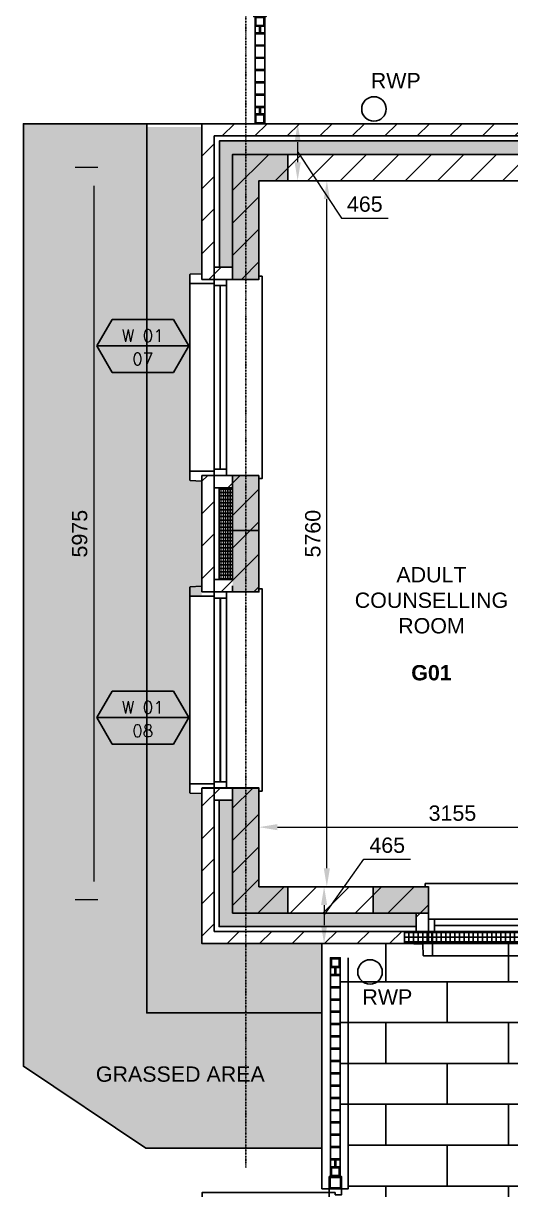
# Model space of a CAD drawing. Header units: inches. Extents: x -48459 to 205009, y 10398 to 54474.
# Drawn here: x -1457 to 2517, y 23970 to 33486 of the extents above; entities that cross this region are included whole.
import ezdxf
from ezdxf.enums import TextEntityAlignment as Align

# ---------------------------------------------------------------- set-up
doc = ezdxf.new("R2010")
doc.units = ezdxf.units.IN
doc.header["$MEASUREMENT"] = 0
doc.linetypes.add('DASHDOT2', pattern=[0.5, 0.25, -0.125, 0, -0.125])
for name, color, linetype in [('AR-DOOR', 8, 'Continuous'), ('AR-ELEV-5', 8, 'Continuous'), ('AR-GRID-LINE', 8, 'DASHDOT2'), ('AR-Hat', 8, 'Continuous'), ('AR-HATCH', 8, 'Continuous'), ('AR-LEVEL-ACCESS', 8, 'Continuous'), ('AR-PROJECT-DIMS', 8, 'Continuous'), ('AR-PS-TEXT', 7, 'Continuous'), ('AR-RAILING', 8, 'Continuous'), ('AR-RAINWATER', 8, 'Continuous'), ('AR-ROOM-TEXT', 8, 'Continuous'), ('AR-Symb', 4, 'Continuous'), ('AR-WALL-EXT', 4, 'Continuous'), ('AR-WIND-FRAM', 4, 'Continuous'), ('AR-WIND-SILL', 8, 'Continuous'), ('ARQ-Pavment HATCH', 9, 'Continuous'), ('QSS ELEVATION 4', 8, 'Continuous')]:
    doc.layers.add(name, color=color, linetype=linetype)
doc.layers.add('AR-GRAVEL', color=252, linetype='Continuous', true_color=0x696969)
doc.styles.add('3MM', font='arial.ttf', dxfattribs={"height": 2.5})
doc.styles.add('MS_1.100_5.0mm', font='arial.ttf', dxfattribs={"height": 500})
doc.styles.add('MS_1.50_2.5mm', font='arial.ttf', dxfattribs={"height": 125})
doc.styles.add('roman S', font='romans.shx')
doc.dimstyles.new('MS_1.50_2.5mm', dxfattribs={"dimtxt": 125, "dimasz": 150, "dimexe": 150, "dimexo": 100, "dimgap": 50, "dimtad": 1, "dimtoh": 1, "dimdec": 0, "dimdsep": 46, "dimtxsty": 'MS_1.50_2.5mm', "dimcen": 150, "dimclre": 256, "dimclrt": 4, "dimadec": 0, "dimazin": 0, "dimtfac": 1, "dimtdec": 0, "dimtix": 1, "dimtmove": 2, "dimatfit": 2, "dimfxl": 1, "dimlwd": 18, "dimlwe": 18, "dimarcsym": 0})
pattern_1 = [(45, (0, 32667.44), (-132.5825, 132.5825), [])]
pattern_2 = [(0, (0, 32667.435), (0, 28.125), []), (0, (0, 32676.81), (0, 28.125), [9.375, -9.375]), (0, (0, 32686.185), (0, 28.125), [9.375, -9.375])]

# ---------------------------------------------------------------- blocks, each defined once
blk = doc.blocks.new('Door1135')
for p, q in [((30, 100), (30, 50)), ((1105, 100), (1105, 50)), ((50, 50), (30, 50)), ((1085, 50), (1105, 50))]:
    blk.add_line(p, q)
blk.add_lwpolyline([(30, 100), (80, 100), (80, 1135), (30, 1135)], close=True)
for points in [[(30, 100), (0, 100), (0, 0), (50, 0), (50, 50)], [(1105, 100), (1135, 100), (1135, 0), (1085, 0), (1085, 50)]]:
    blk.add_lwpolyline(points)
blk.add_arc((55.8, 86), 1049.3, 0.76324, 88.6805)
blk = doc.blocks.new('*D174')
at = {"layer": 'AR-PROJECT-DIMS', "lineweight": 18, "transparency": 16777216}
for p, q in [((-850.4, 32309.9), (-1033.3, 32309.9)), ((-850.4, 26334.9), (-1033.3, 26334.9))]:
    blk.add_line(p, q, dxfattribs=at)
at = {"layer": 'AR-PROJECT-DIMS', "color": 0, "lineweight": 18, "transparency": 16777216}
blk.add_line((-883.3, 32159.9), (-883.3, 26484.9), dxfattribs=at)
at = {"layer": 'AR-PROJECT-DIMS', "color": 0, "transparency": 16777216}
for points in [[(-908.3, 32159.9), (-858.3, 32159.9), (-883.3, 32309.9)], [(-908.3, 26484.9), (-858.3, 26484.9), (-883.3, 26334.9)]]:
    blk.add_solid(points, dxfattribs=at)
at = {"layer": 'Defpoints', "color": 0, "transparency": 16777216}
for p in [(-750.4, 32309.9), (-883.3, 26334.9), (-750.4, 26334.9)]:
    blk.add_point(p, dxfattribs=at)
at = {"layer": 'AR-PROJECT-DIMS', "color": 4, "transparency": 16777216, "insert": (-997.1, 29322.4), "char_height": 125, "attachment_point": 5, "rotation": 90, "style": 'MS_1.50_2.5mm'}
blk.add_mtext('5975', dxfattribs=at)
blk = doc.blocks.new('*D190')
at = {"layer": 'AR-PROJECT-DIMS', "lineweight": 18, "transparency": 16777216}
for p, q in [((465, 26995), (465, 27077.7)), ((3620, 26995), (3620, 27077.7))]:
    blk.add_line(p, q, dxfattribs=at)
at = {"layer": 'AR-PROJECT-DIMS', "color": 0, "lineweight": 18, "transparency": 16777216}
blk.add_line((615, 26927.7), (3470, 26927.7), dxfattribs=at)
at = {"layer": 'AR-PROJECT-DIMS', "color": 0, "transparency": 16777216}
for points in [[(615, 26952.7), (615, 26902.7), (465, 26927.7)], [(3470, 26952.7), (3470, 26902.7), (3620, 26927.7)]]:
    blk.add_solid(points, dxfattribs=at)
at = {"layer": 'Defpoints', "color": 0, "transparency": 16777216}
for p in [(465, 26895), (3620, 26927.7), (3620, 26895)]:
    blk.add_point(p, dxfattribs=at)
at = {"layer": 'AR-PROJECT-DIMS', "color": 4, "transparency": 16777216, "insert": (2042.5, 27041.6), "char_height": 125, "attachment_point": 5, "style": 'MS_1.50_2.5mm'}
blk.add_mtext('3155', dxfattribs=at)
blk = doc.blocks.new('*D199')
at = {"layer": 'AR-PROJECT-DIMS', "lineweight": 18, "transparency": 16777216}
for p, q in [((1055.6, 32202.4), (868.3, 32202.4)), ((1055.6, 26442.4), (868.3, 26442.4))]:
    blk.add_line(p, q, dxfattribs=at)
at = {"layer": 'AR-PROJECT-DIMS', "color": 0, "lineweight": 18, "transparency": 16777216}
blk.add_line((1018.3, 26592.4), (1018.3, 32052.4), dxfattribs=at)
at = {"layer": 'AR-PROJECT-DIMS', "color": 0, "transparency": 16777216}
for points in [[(993.3, 32052.4), (1043.3, 32052.4), (1018.3, 32202.4)], [(993.3, 26592.4), (1043.3, 26592.4), (1018.3, 26442.4)]]:
    blk.add_solid(points, dxfattribs=at)
at = {"layer": 'Defpoints', "color": 0, "transparency": 16777216}
for p in [(1018.3, 32202.4), (1155.6, 32202.4), (1155.6, 26442.4)]:
    blk.add_point(p, dxfattribs=at)
at = {"layer": 'AR-PROJECT-DIMS', "color": 4, "transparency": 16777216, "insert": (904.4, 29322.4), "char_height": 125, "attachment_point": 5, "rotation": 90, "style": 'MS_1.50_2.5mm'}
blk.add_mtext('5760', dxfattribs=at)
blk = doc.blocks.new('*D200')
at = {"layer": 'AR-PROJECT-DIMS', "lineweight": 18, "transparency": 16777216}
for p, q in [((880.4, 32667.4), (930.4, 32667.4)), ((958.7, 32202.4), (630.4, 32202.4))]:
    blk.add_line(p, q, dxfattribs=at)
at = {"layer": 'AR-PROJECT-DIMS', "color": 0, "lineweight": 18, "transparency": 16777216}
for p, q in [((780.4, 32352.4), (780.4, 32517.4)), ((780.4, 32434.9), (1136.8, 31897)), ((1136.8, 31897), (1519, 31897))]:
    blk.add_line(p, q, dxfattribs=at)
at = {"layer": 'AR-PROJECT-DIMS', "color": 0, "transparency": 16777216}
for points in [[(755.4, 32517.4), (805.4, 32517.4), (780.4, 32667.4)], [(755.4, 32352.4), (805.4, 32352.4), (780.4, 32202.4)]]:
    blk.add_solid(points, dxfattribs=at)
at = {"layer": 'Defpoints', "color": 0, "transparency": 16777216}
for p in [(780.4, 32667.4), (780.4, 32667.4), (1058.7, 32202.4)]:
    blk.add_point(p, dxfattribs=at)
at = {"layer": 'AR-PROJECT-DIMS', "color": 4, "transparency": 16777216, "insert": (1327.9, 32010.8), "char_height": 125, "attachment_point": 5, "style": 'MS_1.50_2.5mm'}
blk.add_mtext('465', dxfattribs=at)
blk = doc.blocks.new('*D201')
at = {"layer": 'AR-PROJECT-DIMS', "color": 0, "lineweight": 18, "transparency": 16777216}
for p, q in [((995.8, 26209.9), (1319.6, 26666.2)), ((1319.6, 26666.2), (1701.7, 26666.2)), ((995.8, 26292.4), (995.8, 26127.4))]:
    blk.add_line(p, q, dxfattribs=at)
at = {"layer": 'AR-PROJECT-DIMS', "lineweight": 18, "transparency": 16777216}
for p, q in [((1095.8, 26442.4), (1145.8, 26442.4)), ((1021.4, 25977.4), (1145.8, 25977.4))]:
    blk.add_line(p, q, dxfattribs=at)
at = {"layer": 'AR-PROJECT-DIMS', "color": 0, "transparency": 16777216}
for points in [[(970.8, 26292.4), (1020.8, 26292.4), (995.8, 26442.4)], [(970.8, 26127.4), (1020.8, 26127.4), (995.8, 25977.4)]]:
    blk.add_solid(points, dxfattribs=at)
at = {"layer": 'Defpoints', "color": 0, "transparency": 16777216}
for p in [(995.8, 26442.4), (921.4, 25977.4), (995.8, 25977.4)]:
    blk.add_point(p, dxfattribs=at)
at = {"layer": 'AR-PROJECT-DIMS', "color": 4, "transparency": 16777216, "insert": (1510.7, 26780), "char_height": 125, "attachment_point": 5, "style": 'MS_1.50_2.5mm'}
blk.add_mtext('465', dxfattribs=at)
blk = doc.blocks.new('window tag')
at = {"linetype": 'Continuous'}
for p, q in [((0, 0), (2.5, 4.33)), ((2.5, 4.33), (12.5, 4.33)), ((15, 0), (12.5, 4.33)), ((0, 0), (15, 0)), ((0, 0), (2.5, -4.33)), ((15, 0), (12.5, -4.33)), ((2.5, -4.33), (12.5, -4.33))]:
    blk.add_line(p, q, dxfattribs=at)
at = {"style": 'roman S'}
for tag, p in [('W-000', (7.5, 0.69)), ('0000', (7.5, -3.15))]:
    blk.add_attdef(tag, text='', height=2, dxfattribs=at).set_placement(p, align=Align.CENTER)
blk = doc.blocks.new('EXT GATE 1200')
for p, q in [((30, 100), (30, 50)), ((1270, 100), (1270, 50)), ((50, 50), (30, 50)), ((1250, 50), (1270, 50))]:
    blk.add_line(p, q)
blk.add_lwpolyline([(30, 100), (80, 100), (73.3, 1289.2), (23.3, 1289.2)], close=True)
for points in [[(30, 100), (0, 100), (0, 0), (50, 0), (50, 50)], [(1270, 100), (1300, 100), (1300, 0), (1250, 0), (1250, 50)]]:
    blk.add_lwpolyline(points)
blk.add_arc((30, 50), 1240, 360, 87.99695)
blk = doc.blocks.new('A$C436d26f4')
at = {"layer": 'AR-RAILING'}
for p, q in [((1200.5, 3170), (1200.5, 2455)), ((1280.5, 2455), (1280.5, 3170))]:
    blk.add_line(p, q, dxfattribs=at)
for points in [[(1200.5, 3170), (1280.5, 3170), (1280.5, 3250), (1200.5, 3250)], [(1208.5, 3178), (1272.5, 3178), (1272.5, 3242), (1208.5, 3242)], [(1244.5, 3118), (1244.5, 3170), (1236.5, 3170), (1236.5, 3118)], [(1200.5, 3110), (1280.5, 3110), (1280.5, 3118), (1200.5, 3118)], [(1200.5, 3009.5), (1280.5, 3009.5), (1280.5, 3017.5), (1200.5, 3017.5)], [(1200.5, 2909), (1280.5, 2909), (1280.5, 2917), (1200.5, 2917)], [(1200.5, 2808.5), (1280.5, 2808.5), (1280.5, 2816.5), (1200.5, 2816.5)], [(1200.5, 2708), (1280.5, 2708), (1280.5, 2716), (1200.5, 2716)], [(1200.5, 2607.5), (1280.5, 2607.5), (1280.5, 2615.5), (1200.5, 2615.5)], [(1200.5, 2507), (1280.5, 2507), (1280.5, 2515), (1200.5, 2515)], [(1244.5, 2455), (1244.5, 2507), (1236.5, 2507), (1236.5, 2455)], [(1200.5, 2375), (1280.5, 2375), (1280.5, 2455), (1200.5, 2455)], [(1208.5, 2383), (1272.5, 2383), (1272.5, 2447), (1208.5, 2447)], [(1190.5, 2275), (1290.5, 2275), (1290.5, 2375), (1190.5, 2375)], [(1198.5, 2283), (1282.5, 2283), (1282.5, 2367), (1198.5, 2367)], [(1200.5, 875), (1280.5, 875), (1280.5, 795), (1200.5, 795)], [(1244.5, 742.2), (1244.5, 795), (1236.5, 795), (1236.5, 742.2)], [(1200.5, 734.2), (1280.5, 734.2), (1280.5, 742.2), (1200.5, 742.2)], [(1200.5, 634.5), (1280.5, 634.5), (1280.5, 642.5), (1200.5, 642.5)], [(1200.5, 534), (1280.5, 534), (1280.5, 542), (1200.5, 542)], [(1200.5, 433.5), (1280.5, 433.5), (1280.5, 441.5), (1200.5, 441.5)], [(1200.5, 333), (1280.5, 333), (1280.5, 341), (1200.5, 341)], [(1200.5, 232.5), (1280.5, 232.5), (1280.5, 240.5), (1200.5, 240.5)], [(1200.5, 132), (1280.5, 132), (1280.5, 140), (1200.5, 140)], [(1244.5, 80), (1244.5, 132), (1236.5, 132), (1236.5, 80)], [(1200.5, 80), (1280.5, 80), (1280.5, 0), (1200.5, 0)]]:
    blk.add_lwpolyline(points, close=True, dxfattribs=at)
for points in [[(1200.5, 80), (1200.5, 795)], [(1280.5, 80), (1280.5, 795)]]:
    blk.add_lwpolyline(points, dxfattribs=at)
at = {"layer": 'AR-RAINWATER'}
for points in [[(1190.5, 975), (1290.5, 975), (1290.5, 875), (1190.5, 875)], [(1198.5, 967), (1282.5, 967), (1282.5, 883), (1198.5, 883)], [(1208.5, 867), (1272.5, 867), (1272.5, 803), (1208.5, 803)], [(1208.5, 72), (1272.5, 72), (1272.5, 8), (1208.5, 8)]]:
    blk.add_lwpolyline(points, close=True, dxfattribs=at)
at = {"layer": 'AR-DOOR', "xscale": -1, "rotation": 90}
blk.add_blockref('EXT GATE 1200', (1290, 2275), dxfattribs=at)
blk = doc.blocks.new('A$Cdd67f439')
at = {"layer": 'AR-WALL-EXT'}
for p, q in [((24.6, 1718.3), (489.8, 1718.3)), ((24.6, 118.3), (489.5, 118.3))]:
    blk.add_line(p, q, dxfattribs=at)
at = {"layer": 'AR-WIND-FRAM'}
for points in [[(390.4, 1718.3), (390.4, 1668.3), (290.4, 1668.3), (290.4, 1718.3)], [(390.4, 168.3), (390.4, 118.3), (290.4, 118.3), (290.4, 168.3)]]:
    blk.add_lwpolyline(points, close=True, dxfattribs=at)
at = {"layer": 'AR-WIND-SILL'}
for p, q in [((290.4, 118.3), (290.4, 1668.3)), ((340.4, 1668.3), (340.4, 168.3)), ((390.4, 118.3), (390.4, 1668.3))]:
    blk.add_line(p, q, dxfattribs=at)
for points in [[(25, 93.3), (0, 93.3), (0, 1743.3), (25, 1743.3)], [(587.8, 150.2), (587.8, 1686.5)]]:
    blk.add_lwpolyline(points, dxfattribs=at)
at = {"layer": 'QSS ELEVATION 4'}
for points in [[(376.7, 1716.5), (376.7, 1718.3), (383.6, 1718.3, -0.414214), (390.4, 1711.5), (390.4, 1686.5, 0.414214), (393.6, 1683.3), (584.6, 1683.3, 0.414214), (587.8, 1686.5), (587.8, 1756.7, 0.414214), (584.6, 1759.9), (496.6, 1763.9, -0.414214), (489.8, 1770.7), (489.8, 1836.7), (491.6, 1836.7)], [(376.7, 120.1), (376.7, 118.3), (383.6, 118.3, 0.414214), (390.4, 125.1), (390.4, 150.2, -0.414214), (393.6, 153.4), (584.6, 153.4, -0.414214), (587.8, 150.2), (587.8, 80, -0.414214), (584.6, 76.8), (496.6, 72.8, 0.414214), (489.8, 66), (489.8, 0), (491.6, 0)]]:
    blk.add_lwpolyline(points, format="xyb", dxfattribs=at)

msp = doc.modelspace()

# ---------------------------------------------------------------- hatches: boundary and pattern name
at = {"layer": 'AR-GRAVEL', "transparency": 33554559}
h = msp.add_hatch(dxfattribs=at)
h.set_pattern_fill('DOTS', color=8, scale=400)
h.set_pattern_definition([(0, (0, 32667.435), (12.5, 25), [0, -25])])
edge = h.paths.add_edge_path()
edge.add_line((-2.6, 29745.4), (-95, 29755.9))
edge.add_line((-95, 29755.9), (-98.2, 29759.1))
edge.add_line((-98.2, 29759.1), (-98.2, 31435.8))
edge.add_line((-98.2, 31435.8), (-3.8, 31449.3))
edge.add_line((-3.8, 31449.3), (-4.6, 32639.9))
edge.add_line((-4.6, 32639.9), (-450, 32639.9))
edge.add_line((-450, 32639.9), (-450.3, 25412.4))
edge.add_line((-450.3, 25412.4), (977.5, 25412.4))
edge.add_line((977.5, 25412.4), (977.5, 25977.4))
edge.add_line((977.5, 25977.4), (0, 25977.4))
edge.add_line((0, 25977.4), (-0.9, 27201.6))
edge.add_line((-0.9, 27201.6), (-95.1, 27205.9))
edge.add_arc((-95.1, 27209.1), 3.2, 180, 270, ccw=False)
edge.add_line((-98.3, 27209.1), (-98.3, 27279.3))
edge.add_arc((-95.1, 27279.3), 3.2, 90, 180, ccw=False)
edge.add_line((-95.1, 27282.5), (-98.3, 27282.5))
edge.add_line((-98.3, 27282.5), (-98.3, 28812.3))
edge.add_line((-98.3, 28812.3), (-2, 28812.3))
edge.add_line((-2, 28812.3), (-2.6, 29745.4))
at = {"layer": 'AR-Hat', "true_color": 0xb8ffb8, "transparency": 33554687}
h = msp.add_hatch(dxfattribs=at)
h.set_pattern_fill('AR-SAND', color=71, scale=100)
h.set_pattern_definition([(37.5, (0, 32667.44), (-6.2993, 192.6824), [0, -152, 0, -170, 0, -162.5]), (7.5, (0, 32667.44), (176.978, 282.2146), [0, -82, 0, -137, 0, -52.5]), (327.5, (-123, 32667.44), (311.4142, 0.566), [0, -50, 0, -180, 0, -235]), (317.5, (-123, 32667.44), (300.613, 87.7676), [0, -25, 0, -118, 0, -135])])
h.paths.add_polyline_path([(-450.9, 32667.4), (-1456.9, 32667.4), (-1456.9, 24977.4), (-456.9, 24309.9), (977.5, 24309.9), (977.5, 25412.4), (-450.2, 25412.4)])
at = {"layer": 'AR-Hat', "transparency": 33554687}
h = msp.add_hatch(dxfattribs=at)
h.set_pattern_fill('ANSI31', color=256, scale=1500)
h.set_pattern_definition(pattern_1)
h.paths.add_polyline_path([(100, 32309.9), (0, 32309.9), (0, 31397.4), (100, 31397.4)])
h.paths.add_polyline_path([(100, 32567.4), (357.5, 32567.4), (357.5, 32667.4), (0, 32667.4), (0, 32309.9), (100, 32309.9)])
h.paths.add_polyline_path([(5571.2, 32667.4), (357.5, 32667.4), (357.5, 32567.4), (5571.2, 32567.4)])
h.paths.add_polyline_path([(5571.2, 32567.4), (5471.2, 32567.4), (5471.2, 32417.4), (5571.2, 32484.9)])
h.paths.add_polyline_path([(5571.2, 32309.9), (357.5, 32309.9), (357.5, 31397.4), (465, 31397.4), (465, 32202.4), (3620, 32202.4), (3835, 32202.4), (5571.2, 32202.4)])
h.paths.add_polyline_path([(5571.2, 32417.4), (3615, 32417.4), (357.5, 32417.4), (357.5, 32309.9), (5571.2, 32309.9)])
h.paths.add_polyline_path([(357.5, 32309.9), (250, 32309.9), (250, 31397.4), (357.5, 31397.4)])
h.paths.add_polyline_path([(250, 31497.4), (100, 31497.4), (100, 31397.4), (250, 31397.4)])
h = msp.add_hatch(color=254, dxfattribs=at)
h.dxf.hatch_style = 1
h.paths.add_polyline_path([(700, 32417.4), (357.5, 32417.4), (357.5, 32309.9), (700, 32309.9)])
h.paths.add_polyline_path([(357.5, 32417.4), (250, 32417.4), (250, 32309.9), (357.5, 32309.9)])
h.paths.add_polyline_path([(357.5, 32309.9), (250, 32309.9), (250, 31397.4), (357.5, 31397.4)])
h.paths.add_polyline_path([(700, 32309.9), (357.5, 32309.9), (357.5, 31397.4), (465, 31397.4), (465, 32202.4), (465, 32202.4), (700, 32202.4)])
h = msp.add_hatch(dxfattribs=at)
h.set_pattern_fill('ANSI31', color=256, scale=1500)
h.set_pattern_definition(pattern_1)
h.paths.add_polyline_path([(100, 29797.4), (0, 29797.4), (0, 28847.4), (100, 28847.4)])
h.paths.add_polyline_path([(250, 29797.4), (100, 29797.4), (100, 29697.4), (250, 29697.4)])
h.paths.add_polyline_path([(357.5, 29797.4), (250, 29797.4), (250, 28847.4), (357.5, 28847.4)])
h.paths.add_polyline_path([(465, 29797.4), (357.5, 29797.4), (357.5, 28847.4), (465, 28847.4)])
h.paths.add_polyline_path([(250, 28947.4), (100, 28947.4), (100, 28847.4), (250, 28847.4)])
h = msp.add_hatch(color=254, dxfattribs=at)
h.dxf.hatch_style = 1
h.paths.add_polyline_path([(357.5, 29797.4), (357.5, 29347.4), (465, 29347.4), (465, 29797.4)])
h.paths.add_polyline_path([(250, 29797.4), (250, 29347.4), (357.5, 29347.4), (357.5, 29797.4)])
h = msp.add_hatch(color=254, dxfattribs=at)
h.dxf.hatch_style = 1
h.paths.add_polyline_path([(357.5, 29347.4), (357.5, 28847.4), (465, 28847.4), (465, 29347.4)])
h.paths.add_polyline_path([(250, 29347.4), (250, 28847.4), (357.5, 28847.4), (357.5, 29347.4)])
h = msp.add_hatch(dxfattribs=at)
h.set_pattern_fill('ANSI31', color=256, scale=1500)
h.set_pattern_definition(pattern_1)
h.paths.add_polyline_path([(465, 27247.4), (357.5, 27247.4), (357.5, 26334.9), (1846.2, 26334.9), (1846.2, 26442.4), (465, 26442.4)])
h.paths.add_polyline_path([(357.5, 27247.4), (250, 27247.4), (250, 26334.9), (357.5, 26334.9)])
h.paths.add_polyline_path([(250, 27247.4), (100, 27247.4), (100, 27147.4), (250, 27147.4)])
h.paths.add_polyline_path([(100, 27247.4), (0, 27247.4), (0, 26334.9), (100, 26334.9)])
h.paths.add_polyline_path([(1846.2, 26334.9), (357.5, 26334.9), (357.5, 26227.4), (1846.2, 26227.4)])
h.paths.add_polyline_path([(357.5, 26334.9), (250, 26334.9), (250, 26227.4), (357.5, 26227.4)], flags=17)
h.paths.add_polyline_path([(100, 26334.9), (0, 26334.9), (0, 25977.4), (357.5, 25977.4), (357.5, 26077.4), (100, 26077.4)])
h.paths.add_polyline_path([(1758.7, 26077.4), (357.5, 26077.4), (357.5, 25977.4), (1758.7, 25977.4)])
h.paths.add_polyline_path([(1846.2, 26177.4), (1846.2, 26227.4), (1746.2, 26227.4), (1746.2, 26077.4), (1846.2, 26076.7)])
h = msp.add_hatch(color=254, dxfattribs=at)
h.dxf.hatch_style = 1
h.paths.add_polyline_path([(700, 26227.4), (357.5, 26227.4), (357.5, 26334.9), (700, 26334.9)])
h.paths.add_polyline_path([(357.5, 26227.4), (250, 26227.4), (250, 26334.9), (357.5, 26334.9)])
h.paths.add_polyline_path([(357.5, 26334.9), (250, 26334.9), (250, 27247.4), (357.5, 27247.4)])
h.paths.add_polyline_path([(700, 26334.9), (357.5, 26334.9), (357.5, 27247.4), (465, 27247.4), (465, 26442.4), (465, 26442.4), (700, 26442.4)])
h = msp.add_hatch(color=254, dxfattribs=at)
h.dxf.hatch_style = 1
h.paths.add_polyline_path([(1846.2, 26334.9), (1396.2, 26334.9), (1396.2, 26227.4), (1846.2, 26227.4)])
h.paths.add_polyline_path([(1846.2, 26442.4), (1396.2, 26442.4), (1396.2, 26334.9), (1846.2, 26334.9)])
h = msp.add_hatch(dxfattribs=at)
h.set_pattern_fill('AR-BRSTD', color=8, scale=125)
h.set_pattern_definition([(0, (0, 32667.44), (0, 333.375), []), (90, (0, 32667.44), (-500, 333.375), [333.375, -333.375])])
h.paths.add_polyline_path([(8875, 25977.4), (1192.5, 25977.4), (1192.5, 25762.4), (1135, 25762.4), (1135, 24627.4), (1195.3, 24627.4), (1193.3, 23977.4), (1085.2, 23977.4), (1085.7, 22842.4), (1193.3, 22842.4), (1192.3, 22493.7), (2143.4, 22495), (7922.7, 22394.6), (8872.7, 22394.6)])
at = {"layer": 'AR-HATCH', "transparency": 33554559}
h = msp.add_hatch(dxfattribs=at)
h.set_pattern_fill('INSUL', color=254, scale=75)
h.set_pattern_definition(pattern_2)
h.paths.add_polyline_path([(3615, 32417.4), (3615, 32527.4), (141.8, 32527.4), (141.8, 31497.4), (250, 31497.4), (250, 32417.4)])
h.paths.add_polyline_path([(3852.3, 32527.4), (3852.3, 32417.4), (5471.2, 32417.4), (5471.2, 32527.4)])
h = msp.add_hatch(dxfattribs=at)
h.set_pattern_fill('INSUL', color=254, scale=75)
h.set_pattern_definition(pattern_2)
h.paths.add_polyline_path([(140, 28947.4), (250, 28947.4), (250, 29697.4), (140, 29697.4)])
h = msp.add_hatch(dxfattribs=at)
h.set_pattern_fill('INSUL', color=254, scale=75)
h.set_pattern_definition(pattern_2)
h.paths.add_polyline_path([(250, 27147.4), (140, 27147.4), (140, 26334.9), (250, 26334.9)])
h.paths.add_polyline_path([(357.5, 26227.4), (250, 26227.4), (250, 26227.4), (250, 26334.9), (140, 26334.9), (140, 26117.4), (357.5, 26117.4)])
h.paths.add_polyline_path([(1746.2, 26227.4), (357.5, 26227.4), (357.5, 26117.4), (1746.2, 26117.4)])
at = {"layer": 'AR-LEVEL-ACCESS', "transparency": 33554687}
h = msp.add_hatch(dxfattribs=at)
h.set_pattern_fill('NET', color=8, scale=300, angle=180)
h.set_pattern_definition([(180, (0, 32667.435), (-5e-15, -37.5), []), (270, (0, 32667.435), (37.5, -7e-15), [])])
h.paths.add_polyline_path([(3465, 25977.4), (3465, 26077.4), (1652.5, 26077.4), (1652.5, 25977.4)])

# ---------------------------------------------------------------- linework, layer by layer
at = {"color": 8}
for points in [[(977.7, 23977.4), (977.5, 25862.4)], [(977.7, 23977.4), (1193, 23977.4), (1192.5, 25862.4)]]:
    msp.add_lwpolyline(points, dxfattribs=at)
at = {"layer": 'AR-ELEV-5', "linetype": 'Continuous'}
msp.add_lwpolyline([(977.5, 24309.9), (-456.9, 24309.9), (-1456.9, 24977.4), (-1456.9, 32667.4), (0, 32667.4)], dxfattribs=at)
at = {"layer": 'AR-GRID-LINE', "ltscale": 25}
msp.add_line((357.5, 24149.8), (357.5, 36497.7), dxfattribs=at)
at = {"layer": 'AR-Hat'}
for points in [[(700, 32417.4), (250, 32417.4), (250, 31397.4), (465, 31397.4), (465, 32202.4), (700, 32202.4), (700, 32417.4)], [(465, 29797.4), (465, 29347.4), (250, 29347.4), (250, 29797.4)], [(465, 28897.4), (465, 28847.4), (250, 28847.4), (250, 28897.4)], [(700, 26227.4), (250, 26227.4), (250, 27247.4), (465, 27247.4), (465, 26442.4), (700, 26442.4), (700, 26227.4)], [(1846.2, 26227.4), (1396.2, 26227.4), (1396.2, 26442.4), (1846.2, 26442.4)]]:
    msp.add_lwpolyline(points, dxfattribs=at)
at = {"layer": 'AR-HATCH'}
for points in [[(-4.6, 32667.4), (-450, 32667.4), (-450.3, 25412.4), (977.5, 25412.4), (977.5, 25977.4), (0, 25977.4), (-0.2, 26244.8)], [(141.8, 31497.4), (141.8, 32527.4), (3615, 32527.4)], [(140, 29697.4), (140, 28947.4)], [(250, 29697.4), (250, 28947.4)], [(140, 27147.4), (140, 26117.4), (1746.2, 26117.4)], [(250, 27147.4), (250, 26227.4), (1746.2, 26227.4)]]:
    msp.add_lwpolyline(points, dxfattribs=at)
at = {"layer": 'AR-LEVEL-ACCESS'}
msp.add_lwpolyline([(2360, 26077.4), (3465, 26077.4), (3465, 25977.4), (1652.5, 25977.4), (1652.5, 26077.4)], dxfattribs=at)
at = {"layer": 'AR-RAILING'}
for p, q in [((1047.9, 25782.4), (1047.9, 24157.5)), ((1127.9, 24157.5), (1127.9, 25782.4))]:
    msp.add_line(p, q, dxfattribs=at)
for points in [[(1047.9, 25782.4), (1127.9, 25782.4), (1127.9, 25862.4), (1047.9, 25862.4)], [(1055.9, 25790.4), (1119.9, 25790.4), (1119.9, 25854.4), (1055.9, 25854.4)], [(1047.9, 25718.1), (1127.9, 25718.1), (1127.9, 25726.1), (1047.9, 25726.1)], [(1091.9, 25782.4), (1091.9, 25726.1), (1083.9, 25726.1), (1083.9, 25782.4)], [(1047.9, 25617.9), (1127.9, 25617.9), (1127.9, 25625.9), (1047.9, 25625.9)], [(1047.9, 25517.6), (1127.9, 25517.6), (1127.9, 25525.6), (1047.9, 25525.6)], [(1047.9, 25417.3), (1127.9, 25417.3), (1127.9, 25425.3), (1047.9, 25425.3)], [(1047.9, 25317), (1127.9, 25317), (1127.9, 25325), (1047.9, 25325)], [(1047.9, 25216.7), (1127.9, 25216.7), (1127.9, 25224.7), (1047.9, 25224.7)], [(1047.9, 25116.4), (1127.9, 25116.4), (1127.9, 25124.4), (1047.9, 25124.4)], [(1047.9, 25016.1), (1127.9, 25016.1), (1127.9, 25024.1), (1047.9, 25024.1)], [(1047.9, 24915.8), (1127.9, 24915.8), (1127.9, 24923.8), (1047.9, 24923.8)], [(1047.9, 24815.5), (1127.9, 24815.5), (1127.9, 24823.5), (1047.9, 24823.5)], [(1047.9, 24715.2), (1127.9, 24715.2), (1127.9, 24723.2), (1047.9, 24723.2)], [(1047.9, 24614.9), (1127.9, 24614.9), (1127.9, 24622.9), (1047.9, 24622.9)], [(1047.9, 24514.6), (1127.9, 24514.6), (1127.9, 24522.6), (1047.9, 24522.6)], [(1047.9, 24414.3), (1127.9, 24414.3), (1127.9, 24422.3), (1047.9, 24422.3)], [(1047.9, 24314.1), (1127.9, 24314.1), (1127.9, 24322.1), (1047.9, 24322.1)], [(1047.9, 24213.8), (1127.9, 24213.8), (1127.9, 24221.8), (1047.9, 24221.8)], [(1091.9, 24157.5), (1091.9, 24213.8), (1083.9, 24213.8), (1083.9, 24157.5)], [(1037.9, 23977.5), (1137.9, 23977.5), (1137.9, 24077.5), (1037.9, 24077.5)], [(1047.9, 24077.5), (1127.9, 24077.5), (1127.9, 24157.5), (1047.9, 24157.5)], [(1055.9, 24085.5), (1119.9, 24085.5), (1119.9, 24149.5), (1055.9, 24149.5)], [(1045.9, 23985.5), (1129.9, 23985.5), (1129.9, 24069.5), (1045.9, 24069.5)]]:
    msp.add_lwpolyline(points, close=True, dxfattribs=at)
at = {"layer": 'AR-WALL-EXT'}
for p, q in [((-450.3, 25412.4), (-450, 32667.4)), ((-450, 32667.4), (0, 32667.4)), ((0, 31397.4), (0, 32667.4)), ((0, 32667.4), (5571.2, 32667.4)), ((465, 32202.4), (3620, 32202.4)), ((465, 31397.4), (465, 32202.4)), ((465, 31397.4), (0, 31397.4)), ((0, 28847.4), (0, 29797.4)), ((0, 29797.4), (465, 29797.4)), ((465, 29797.4), (465, 28847.4)), ((465, 28847.4), (0, 28847.4)), ((465, 27247.4), (0, 27247.4)), ((0, 27247.4), (0, 25977.4)), ((465, 26442.4), (465, 27247.4)), ((465, 27247.4), (465, 26442.4)), ((1846.2, 26442.4), (465, 26442.4)), ((1846.2, 25977.4), (1846.2, 26442.4)), ((0, 25977.4), (1846.2, 25977.4)), ((-450.2, 25412.4), (977.4, 25412.4))]:
    msp.add_line(p, q, dxfattribs=at)
at = {"layer": 'AR-WIND-FRAM'}
for points in [[(100, 28797.4), (100, 28847.4), (200, 28847.4), (200, 28797.4)], [(100, 27247.4), (100, 27297.4), (200, 27297.4), (200, 27247.4)]]:
    msp.add_lwpolyline(points, close=True, dxfattribs=at)
at = {"layer": 'AR-WIND-SILL'}
for p, q in [((100, 31397.4), (100, 32567.4)), ((100, 32567.4), (5571.2, 32567.4)), ((3615, 32417.4), (250, 32417.4)), ((250, 32417.4), (250, 31497.4)), ((250, 31497.4), (100, 31497.4)), ((100, 28847.4), (100, 29797.4)), ((100, 29697.4), (250, 29697.4)), ((250, 29697.4), (250, 28947.4)), ((250, 28947.4), (100, 28947.4)), ((100, 28847.4), (100, 27297.4)), ((200, 28847.4), (200, 27297.4)), ((150, 27297.4), (150, 28797.4)), ((100, 27247.4), (100, 26077.4)), ((250, 26227.4), (250, 27247.4)), ((250, 27147.4), (100, 27147.4)), ((250, 26227.4), (250, 27147.4)), ((1746.2, 26227.4), (250, 26227.4)), ((1746.2, 26077.4), (1746.2, 26227.4)), ((100, 26077.4), (1846.2, 26077.4))]:
    msp.add_line(p, q, dxfattribs=at)
msp.add_lwpolyline([(465, 28872.4), (490, 28872.4), (490, 27222.4), (465, 27222.4)], dxfattribs=at)
at = {"layer": 'ARQ-Pavment HATCH'}
for centre in [(1402.5, 32787.4), (1370.3, 25746.3)]:
    msp.add_circle(centre, 100, dxfattribs=at)

# ---------------------------------------------------------------- block references
at = {"layer": 'AR-DOOR', "xscale": -1, "rotation": 90}
msp.add_blockref('Door1135', (1137.4, 23977.4), dxfattribs=at)
at = {"layer": 'AR-RAILING'}
msp.add_blockref('A$C436d26f4', (-768.1, 32666.8), dxfattribs=at)
at = {"layer": 'AR-Symb', "ltscale": 0.01, "xscale": 50, "yscale": 50, "zscale": 50}
for p, values in [((-858.1, 30854.2), {'W-000': 'W 01', '0000': '07'}), ((-858.1, 27821.4), {'W-000': 'W 01', '0000': '08'})]:
    msp.add_blockref('window tag', p, dxfattribs=at).add_auto_attribs(values)
at = {"layer": 'AR-WIND-SILL'}
for p, rotation in [((489.6, 31515.8), 180), ((489.5, 28965.8), 180), ((1727.9, 26467.1), 270)]:
    msp.add_blockref('A$Cdd67f439', p, dxfattribs=dict(at, rotation=rotation))

# ---------------------------------------------------------------- texts
at = {"layer": 'AR-PS-TEXT', "color": 4, "linetype": 'Continuous', "ltscale": 5, "insert": (-865.6, 24975.8), "char_height": 125, "width": 5178.809, "attachment_point": 1, "style": '3MM'}
msp.add_mtext('GRASSED AREA', dxfattribs=at)
at = {"layer": 'AR-ROOM-TEXT', "char_height": 125, "attachment_point": 1, "style": 'MS_1.100_5.0mm'}
for s, insert in [('\\pxqc;RWP', (233.6, 33081.4)), ('\\pxqc;ADULT\\PCOUNSELLING\\PROOM', (525.1, 29050.3)), ('\\pxqc;{\\fArial|b1|i0|c0|p34;G01}', (525.1, 28250.5)), ('\\pxqc;RWP', (165.3, 25604.9))]:
    msp.add_mtext_dynamic_manual_height_columns(s, width=2693.041, gutter_width=2500, heights=[0], dxfattribs=dict(at, insert=insert))

# ---------------------------------------------------------------- dimensions: what is measured, and where the dimension line sits
at = {"layer": 'AR-PROJECT-DIMS'}
for base, p1, p2, picture, middle in [((780.4, 32667.4), (1058.7, 32202.4), (780.4, 32667.4), '*D200', (1186.8, 31897)), ((995.8, 25977.4), (995.8, 26442.4), (921.4, 25977.4), '*D201', (1369.6, 26666.2))]:
    dim = msp.add_linear_dim(base=base, p1=p1, p2=p2, angle=90, dimstyle='MS_1.50_2.5mm', override={"dimtmove": 1}, dxfattribs=at)
    dim.commit()
    dim.dimension.update_dxf_attribs({"geometry": picture, "text_midpoint": middle, "dimtype": 160})
dim = msp.add_aligned_dim(p1=(-750.4, 32309.9), p2=(-750.4, 26334.9), distance=-132.8, dimstyle='MS_1.50_2.5mm', dxfattribs=at)
dim.commit()
dim.dimension.update_dxf_attribs({"geometry": '*D174', "text_midpoint": (-997.1, 29322.4)})
dim = msp.add_linear_dim(base=(1018.3, 32202.4), p1=(1155.6, 26442.4), p2=(1155.6, 32202.4), angle=90, dimstyle='MS_1.50_2.5mm', dxfattribs=at)
dim.commit()
dim.dimension.update_dxf_attribs({"geometry": '*D199', "text_midpoint": (904.4, 29322.4)})
dim = msp.add_linear_dim(base=(3620, 26927.7), p1=(465, 26895), p2=(3620, 26895), dimstyle='MS_1.50_2.5mm', dxfattribs=at)
dim.commit()
dim.dimension.update_dxf_attribs({"geometry": '*D190', "text_midpoint": (2042.5, 27041.6)})

doc.saveas('drawing.dxf')
